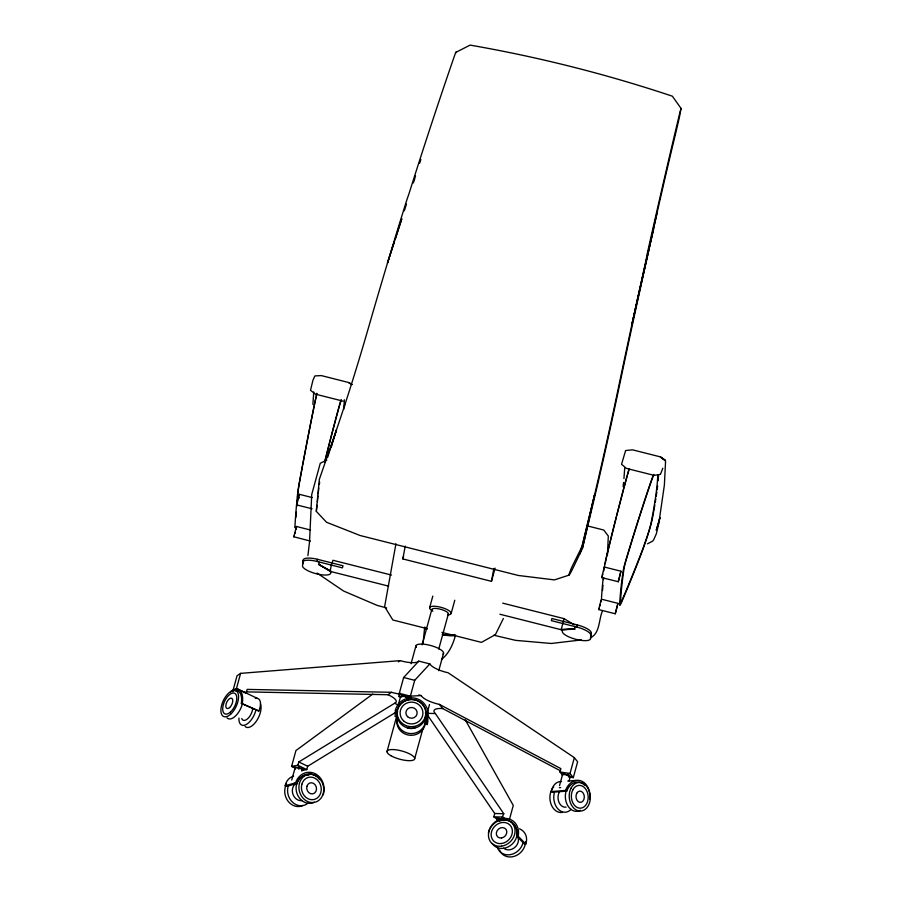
<?xml version="1.0" encoding="UTF-8"?>
<svg xmlns="http://www.w3.org/2000/svg" width="902" height="902" viewBox="0 0 902 902"><rect width="100%" height="100%" fill="white"/><g stroke="black" fill="none" stroke-linecap="round" stroke-linejoin="round"><path stroke-width="1.35" d="M423.106 642.889L424.695 627.082A15.965 3.146 13.4 0 0 425.902 629.01M653.657 228.882A474.238 20.622 -78 0 0 619.122 387.082A224.88 9.775 -78 0 1 593.099 503.62L582.388 548.54L572.24 569.681A12.245 1.263 -66.7 0 1 568.937 575.16L554.437 579.896L518.368 575.476L360.101 535.506L326.501 522.247L316.298 511.333L319.342 479.345L336.502 429.747A203.536 16.924 -73.7 0 0 368.929 326.141A476.403 39.598 -73.7 0 1 387.488 263.023A473.11 39.327 -73.7 0 1 406.52 200.92L409.294 192.757A547.83 45.54 -73.7 0 1 454.653 55.349A10.339 0.857 -73.7 0 1 455.792 52.406L470.089 45.1C538.607 57.029 606.381 74.144 672.351 96.187L681.044 108.398L679.601 116.279A65.418 2.841 -78 0 1 675.17 135.368M313.749 391.953L312.881 404.31M302.655 562.284A14.601 4.318 15.3 0 1 316.985 561.45L342.41 567.865L342.985 565.757L317.56 559.33A14.601 4.318 15.3 0 0 303.23 560.176L302.497 565.813A14.601 4.318 15.3 0 0 316.422 573.796A14.601 4.318 15.3 0 0 330.741 572.95L330.786 572.071A12.56 3.721 15.3 0 1 331.372 571.316M303.072 563.705L303.23 560.176M405.099 700.967A14.872 14.601 -5.1 0 1 425.868 717.766L425.575 724.103L427.255 724.531L427.548 718.195A16.597 16.304 -5.1 0 0 415.664 698.34A16.597 16.304 -5.1 0 0 395.414 710.077L395.121 716.413L396.801 716.842L397.094 710.505A14.872 14.601 -5.1 0 1 403.949 701.564M495.085 568.136L491.477 581.328L402.844 558.936L405.235 546.071M429.859 663.917L414.706 680.311L410.376 696.141L399.146 696.626L399.304 693.334L403.634 677.515L418.787 661.121L429.859 663.917A17.431 5.153 15.3 0 0 448.102 672.757L574.348 757.657L577.618 761.807L573.289 777.637L568.271 776.881M410.275 698.328L410.376 696.141L399.304 693.334L409.136 698.813M491.477 581.328L493.868 568.452M561.326 628.965A12.56 3.721 15.3 0 1 562.329 630.543L562.284 631.434A14.601 4.318 15.3 0 0 576.209 639.405A14.601 4.318 15.3 0 0 590.528 638.56L591.272 632.922A14.601 4.318 15.3 0 0 577.348 624.951L551.923 618.524L551.347 620.644L576.773 627.059A14.601 4.318 15.3 0 1 590.697 635.042M590.528 638.56L591.272 632.922M607.407 555.508L608.309 536.025L603.754 530.038L587.777 526.001M624.714 468.183L623.936 478.545M317.391 501.771L317.978 495.987M317.03 505.233L316.298 511.333M318.214 493.687L318.801 487.914M623.113 486.573L623.553 482.457M563.998 619.539L564.032 618.637L502.741 603.156M299.419 495.221L299.464 494.341L312.25 497.566M296.42 527.354L296.465 526.486L310.525 530.026M319.037 562.183L318.97 564.697L330.448 570.763M298.246 490.203L299.137 484.453A29.236 1.297 -79.2 0 1 299.87 480.338M675.17 135.368A311.122 13.53 -78 0 0 657.107 212.669L631.851 324.743A476.403 20.712 -78 0 0 618.141 389.078A203.536 8.851 -78 0 1 594.553 494.939L582.388 548.54M605.242 563.773L605.287 563.412A11.422 0.722 -75.8 0 1 605.659 561.236M456.265 52.62L456.277 51.639M574.901 626.304L574.698 629.032L561.202 629.731L499.911 614.239M307.909 555.632L309.533 541.91L311.731 494.476L320.266 463.267L326.795 460.088M319.319 484.487L319.669 482.187M604.114 568.812L604.317 567.02L620.937 571.214L618.344 581.711L601.611 577.607L604.317 567.02M296.025 529.384L296.262 528.256M600.879 602.062L601.115 600.924M657.107 212.669L631.851 324.743A473.11 20.566 -78 0 1 645.776 261.354L647.411 252.898A547.83 23.813 -78 0 1 679.95 112.254L681.044 108.398M298.72 498.603L299.024 497.295M603.573 571.282L603.878 569.963M580.076 553.828L594.553 494.927L582.388 545.789L572.499 565.723A6.912 0.71 -66.7 0 0 570.865 569.354L569.297 573.616A7.723 0.789 -66.7 0 0 568.925 575.194M602.423 611.071C598.601 619.73 600.157 633.148 590.483 637.782M295.044 533.375L295.394 532.033M599.898 606.043L600.247 604.712M240.608 673.366L237.034 675.79L232.705 691.608L236.29 689.184L240.608 673.366L400.15 660.647A17.431 5.153 15.3 0 0 418.787 661.121M243.529 692.499L246.235 692.725L247.148 689.399L391.491 692.296A17.431 5.153 15.3 0 0 399.687 694.021M316.985 561.45L317.56 559.33M291.741 780.05L294.965 768.267M398.447 705.105L394.648 703.267L298.81 761.964L297.908 765.291L299.182 767.985L298.844 769.248M395.132 712.704L307.683 766.26L306.77 769.586L301.73 770.466M395.933 543.771L384.635 606.64L392.832 619.99L426.917 628.593M402.844 558.936L403.566 556.297M399.146 696.626L400.06 693.3M398.03 705.826L400.544 696.671M387.003 751.625L396.632 716.459M411.053 663.714L415.867 646.125M429.589 607.858L432.813 596.098M422.147 644.817L431.765 609.651M410.534 698.317L411.132 696.096L421.2 695.566A17.431 5.153 15.3 0 0 439.443 704.406L560.886 768.639L559.973 771.965L562.431 775.077M438.767 649.012L448.384 613.845M451.192 613.315L454.777 600.247M414.706 758.616L422.846 728.861M426.917 713.989L429.499 704.518M438.755 670.705L443.558 653.116M427.097 714.474L494.736 813.503L493.822 816.829L497.859 819.636M427.604 713.358L435.362 713.55L503.79 813.739L501.377 819.05L493.822 816.829L502.876 817.065L504.894 818.464M509.303 819.963L513.272 805.452L465.274 719.83M576.773 627.059L577.348 624.951M559.544 785.586L562.408 775.122M574.348 757.657L570.019 773.476L566.636 774.795M569.094 780.929L570.165 777.005M602.513 575.262L602.874 574.022M331.271 446.941L336.502 429.747L327.663 457.28M660.647 473.877L662.823 468.183M455.6 634.884C453.142 644.051 449.196 653.386 441.54 659.407M401.728 218.836L387.488 263.023L394.411 241.657M404.322 210.809L406.475 204.111M414.243 180.017L415.54 175.991M419.678 163.161L420.862 159.485M395.279 238.996L401.773 218.96M297.344 503.632L296.758 504.928L299.464 494.341M294.379 535.619L293.905 536.803L310.412 541.087M602.198 576.299L601.724 577.517M599.232 608.286L598.646 609.572L601.318 599.153L617.938 603.348L615.265 613.766L598.646 609.572M561.54 629.134L561.202 629.731L564.032 618.637L574.089 624.714M503.361 618.535L495.423 634.625L481.454 642.371L441.912 632.381M391.513 575.07L332.939 560.277L331.226 565.509L330.109 571.361L388.683 586.153M296.465 526.486L293.793 536.893M620.937 571.214L618.231 581.801M617.938 603.348L615.265 613.766M372.785 694.055L295.935 750.565L291.605 766.384L295.405 768.222M398.368 661.865L400.15 660.647M246.37 691.879L387.916 694.72L391.491 692.296M647.489 543.827L652.732 541.065L653.736 539.655L656.318 533.871L658.821 523.385L664.379 485.084L665.575 461.114L660.275 456.84L632.573 449.85L625.627 450.515L621.546 464.305L626.416 468.386L654.119 475.377L660.388 474.351M317.008 776.881A14.872 13.18 86.8 0 0 296.995 783.466L286.588 786.386L285.145 785.755L295.563 782.835A16.597 14.725 86.8 0 1 314.516 773.397A16.597 14.725 86.8 0 1 323.153 794.876M235.253 690.707A14.872 7.802 -72.4 0 1 241.341 703.368L258.84 711.013A16.597 7.487 -57 0 0 255.266 698.407M258.84 711.013L241.341 703.368M581.429 639.924L551.269 643.476L515.628 640.364L493.89 635.245M567.786 781.064L576.074 780.433M561.518 781.594A16.597 11.512 76.6 0 0 551.359 791.55L565.543 790.468A16.597 12.729 -84.5 0 1 581.023 780.873A16.597 12.729 -84.5 0 1 589.604 799.082M584.496 785.123A14.872 11.399 -84.5 0 0 566.738 791.144L552.565 792.215L551.359 791.55M574.698 629.032L561.337 629.619L574.721 629.235M494.736 813.503L503.79 813.739M516.609 836.03L518.165 836.21L525.81 844.047L524.265 843.866L516.609 836.03A14.872 13.124 -56.6 0 0 502.786 820.222M343.064 401.131L315.362 394.14L310.502 390.284L312.904 380.373L314.866 375.92L321.337 375.593L349.367 382.696M296.758 504.928L312.092 508.796M403.634 677.515L414.706 680.311M418.742 694.946L421.2 695.566M395.414 710.077L397.094 710.505M425.868 717.766L427.548 718.195M386.642 607.948L377.149 605.389L343.549 591.013L317.087 573.063M236.29 689.184L246.235 692.725M295.563 782.835L296.995 783.466M237.857 689.117L257.498 698.43M298.81 761.964L307.683 766.26M439.443 704.406L442.724 708.566L560.435 770.827M565.543 790.468L566.738 791.144M351.893 384.489L348.848 382.64L351.983 384.556M591.114 636.451A14.601 4.318 15.3 0 1 590.573 637.477M401.029 697.404A4.003 1.184 15.3 0 1 403.465 696.22A4.003 1.184 15.3 0 1 408.29 698.622M425.496 717.101A14.872 13.507 6.2 0 1 425.969 719.435M426.037 720.608A14.872 13.507 6.2 0 1 425.575 724.103M427.165 716.718A16.597 15.086 6.2 0 1 427.255 724.531M425.259 717.53A14.308 13.643 2.6 0 1 410.658 733.574A14.308 13.643 2.6 0 1 397.342 716.436M425.417 721.634A14.308 13.643 2.6 0 1 409.339 735.198A14.308 13.643 2.6 0 1 397.263 718.172M425.496 712.343A14.308 13.643 2.6 0 1 410.906 728.376A14.308 13.643 2.6 0 1 397.579 711.25M415.901 727.35A9.302 8.862 2.6 0 1 406.599 727.373M230.495 692.082A16.597 8.704 -72.4 0 1 242.311 703.177M255.807 710.562A14.308 7.047 -64.6 0 1 245.592 724.836A14.308 7.047 -64.6 0 1 238.929 718.082M260.498 703.831A14.308 7.047 -64.6 0 1 256.45 721.048A14.308 7.047 -64.6 0 1 245.085 726.448M242.3 704.158A14.308 7.047 -64.6 0 1 227.067 717.913M252.752 708.611A9.302 4.578 -64.6 0 1 247.667 718.725A9.302 4.578 -64.6 0 1 241.713 718.578M295.45 769.011A4.003 1.184 15.3 0 1 296.657 767.703A4.003 1.184 15.3 0 1 301.843 769.226A4.003 1.184 15.3 0 1 301.539 770.804M297.153 783.872A4.003 1.184 15.3 0 1 294.199 783.252M285.145 785.755A16.597 13.507 64.1 0 1 293.59 776.137M317.921 777.682A14.872 13.18 86.8 0 1 319.533 779.565M303.004 805.396A14.308 12.267 74.3 0 1 288.076 801.224A14.308 12.267 74.3 0 1 286.588 783.973M307.661 803.411A14.308 12.267 74.3 0 1 292.97 802.611A14.308 12.267 74.3 0 1 288.088 786.409M314.358 802.205A14.308 12.267 74.3 0 1 296.397 791.302A14.308 12.267 74.3 0 1 308.912 775.122M302.238 800.593A9.302 7.971 74.3 0 1 293.274 795.158A9.302 7.971 74.3 0 1 294.875 784.278M497.453 819.884A4.003 1.184 15.3 0 1 498.321 818.768A4.003 1.184 15.3 0 1 502.549 819.568M488.388 832.647A16.597 14.657 -56.6 0 1 506.698 818.486A16.597 14.657 -56.6 0 1 518.165 836.21M499.257 821.271A14.872 13.124 -56.6 0 1 501.591 820.47M519.518 828.814A16.597 13.44 -34.2 0 1 525.81 844.047M522.934 843.111A14.308 12.211 -44.3 0 1 509.946 854.713A14.308 12.211 -44.3 0 1 497.194 846.843M525.516 841.78A14.308 12.211 -44.3 0 1 514.343 856.314A14.308 12.211 -44.3 0 1 499.607 850.011M513.385 824.507A14.308 12.211 -44.3 0 1 511.829 844.407A14.308 12.211 -44.3 0 1 492.221 843.404M518.199 837.845A9.302 7.938 -44.3 0 1 514.039 848.027A9.302 7.938 -44.3 0 1 503.598 848.184M562.555 775.472A4.003 1.184 15.3 0 1 566.738 774.965A4.003 1.184 15.3 0 1 569.669 777.501M564.686 790.693A4.003 1.184 15.3 0 1 563.761 790.592M559.319 787.705A4.003 1.184 15.3 0 1 560.728 787.604M562.284 812.42A14.308 10.531 85.6 0 1 550.874 803.671A14.308 10.531 85.6 0 1 553.659 786.882M571.101 809.319A14.308 10.531 85.6 0 1 558.259 809.263A14.308 10.531 85.6 0 1 554.38 792.441M580.369 810.289A14.308 10.531 85.6 0 1 567.809 805.734A14.308 10.531 85.6 0 1 567.245 788.325M567.809 787.378A14.308 10.531 85.6 0 1 569.106 785.698M566.073 807.121A9.302 6.844 85.6 0 1 559.082 802.532A9.302 6.844 85.6 0 1 559.251 792.227M454.619 635.482A15.965 3.146 13.4 0 1 442.476 634.704M454.258 634.546A14.59 2.875 13.4 0 1 442.273 634.388M427.131 629.179A14.59 2.875 13.4 0 1 426.037 627.42M387.916 694.72A17.431 5.153 15.3 0 1 394.648 703.267M435.362 713.55A17.431 5.153 15.3 0 1 442.724 708.566M416.284 647.365A14.308 4.228 15.3 0 1 429.916 645.302A14.308 4.228 15.3 0 1 443.04 654.119M432.825 611.229A8.592 2.537 15.3 0 1 439.116 608.906A8.592 2.537 15.3 0 1 448.068 614.454M430.964 609.91A11.162 3.304 15.3 0 1 434.324 606.257A11.162 3.304 15.3 0 1 448.768 610.507A11.162 3.304 15.3 0 1 447.922 614.893M413.341 182.937A474.238 39.417 -73.7 0 1 414.537 179.205M324.833 461.835A177.457 11.23 -75.8 0 1 337.111 414.368A43.567 2.762 -75.8 0 1 341.294 399.597M344.316 399.766A318.259 20.148 -75.8 0 1 343.718 409.418M324.63 461.937A180.321 11.422 -75.8 0 1 337.1 413.691A46.464 2.943 -75.8 0 1 340.776 400.589M344.711 403.318A321.112 20.329 -75.8 0 1 344.429 406.847M316.794 393.283A46.464 2.063 -79.2 0 0 313.693 407.941A180.321 8.017 -79.2 0 0 300.501 476.211A32.145 1.432 -79.2 0 0 298.821 485.445A14.263 0.631 -79.2 0 0 297.671 493.033A516.677 22.956 -79.2 0 0 294.931 527.242A13.135 0.586 -79.2 0 0 295.349 526.892M295.879 517.41A513.373 22.809 -79.2 0 1 296.251 512.144M296.702 506.462A513.373 22.809 -79.2 0 1 297.243 500.385M297.547 497.205A513.373 22.809 -79.2 0 1 298.1 491.691M299.994 479.627A29.236 1.297 -79.2 0 1 300.524 476.786L301.742 470.201A177.457 7.881 -79.2 0 1 302.576 465.714M302.79 464.598A177.457 7.881 -79.2 0 1 313.693 408.606A43.567 1.939 -79.2 0 1 316.027 397.421M316.32 396.125A43.567 1.939 -79.2 0 1 316.873 393.622M616.438 516.959A177.457 11.23 -75.8 0 0 609.786 543.635L608.207 550.141A29.236 1.849 -75.8 0 0 607.689 552.25M616.72 515.843A177.457 11.23 -75.8 0 1 623.609 489.358M623.902 488.264A177.457 11.23 -75.8 0 1 625.345 482.841A43.567 2.762 -75.8 0 1 627.285 475.805M602.536 590.539A513.373 32.506 -75.8 0 1 602.953 585.274M603.472 579.614A513.373 32.506 -75.8 0 1 603.663 577.641M605.761 560.706A11.422 0.722 -75.8 0 1 606.403 557.718A29.236 1.849 -75.8 0 1 606.55 557.064M606.708 556.399A29.236 1.849 -75.8 0 1 607.52 552.949M627.668 474.452A43.567 2.762 -75.8 0 1 629.168 469.288M601.521 598.037A516.677 32.709 -75.8 0 1 603.055 579.163M604.261 568.474A516.677 32.709 -75.8 0 1 604.543 566.208A14.263 0.902 -75.8 0 1 605.986 558.676A32.145 2.041 -75.8 0 1 608.162 549.566A180.321 11.422 -75.8 0 1 625.334 482.175A46.464 2.943 -75.8 0 1 629.01 469.063M658.528 475.174A321.112 26.316 -72.5 0 1 658.133 480.743M657.614 485.75A321.112 26.316 -72.5 0 1 657.118 489.82M656.836 491.951A321.112 26.316 -72.5 0 1 656.194 496.427M655.833 498.761A321.112 26.316 -72.5 0 1 655.258 502.38M654.841 504.872A321.112 26.316 -72.5 0 1 654.401 507.431M654.176 508.728A321.112 26.316 -72.5 0 1 653.465 512.731M653.206 514.095A321.112 26.316 -72.5 0 1 652.146 519.699A19.066 1.567 -72.5 0 1 647.162 537.13A50.016 4.104 -72.5 0 1 640.037 557.008A314.697 25.786 -72.5 0 1 621.298 602.874A13.135 1.071 -72.5 0 1 619.663 604.938A516.677 42.349 -72.5 0 1 623.158 570.921A14.263 1.173 -72.5 0 1 624.917 563.479A32.145 2.638 -72.5 0 1 627.567 554.505A180.321 14.782 -72.5 0 1 648.662 488.219A46.464 3.811 -72.5 0 1 653.195 475.354M657.75 474.824A318.259 26.079 -72.5 0 1 652.371 516.327L651.143 522.653A16.202 1.33 -72.5 0 1 647.557 535.179L647.106 536.543A47.141 3.867 -72.5 0 1 640.397 555.249A311.697 25.549 -72.5 0 1 621.839 600.664L621.647 601.115A10.26 0.846 -72.5 0 1 620.553 602.311A513.373 42.078 -72.5 0 1 624.026 568.531L624.083 568.181A11.422 0.936 -72.5 0 1 625.436 562.544A29.236 2.39 -72.5 0 1 627.634 555.08L629.573 548.687A177.457 14.545 -72.5 0 1 648.685 488.895A43.567 3.574 -72.5 0 1 653.849 474.407M659.971 517.725L656.318 530.105L659.971 517.725M330.233 571.248L318.891 564.427L330.233 571.248M297.908 765.291L291.605 766.384L306.77 769.586L297.908 765.291M570.019 773.476L559.973 771.965L573.289 777.637L570.019 773.476M660.422 456.931L665.259 460.245L660.422 456.931M401.458 722.694A14.308 13.643 2.6 0 0 425.349 716.515A14.308 13.643 2.6 0 0 407.704 699.851A14.308 13.643 2.6 0 0 401.458 722.694M403.487 720.743A11.422 10.892 2.6 0 0 422.564 715.816A11.422 10.892 2.6 0 0 408.471 702.511A11.422 10.892 2.6 0 0 403.487 720.743M407.546 716.662A5.649 5.389 2.6 0 0 416.983 714.226A5.649 5.389 2.6 0 0 410.015 707.653A5.649 5.389 2.6 0 0 407.546 716.662M230.641 714.215A14.308 7.047 -64.6 0 0 236.888 691.383A14.308 7.047 -64.6 0 0 221.655 705.127A14.308 7.047 -64.6 0 0 230.641 714.215M230.45 712.073A11.422 5.626 -64.6 0 0 235.445 693.841A11.422 5.626 -64.6 0 0 223.29 704.823A11.422 5.626 -64.6 0 0 230.45 712.073M229.638 707.563A5.649 2.785 -64.6 0 0 232.107 698.543A5.649 2.785 -64.6 0 0 226.098 703.977A5.649 2.785 -64.6 0 0 229.638 707.563M299.441 783.218A14.308 12.267 74.3 0 0 314.167 802.419A14.308 12.267 74.3 0 0 320.413 779.576A14.308 12.267 74.3 0 0 299.441 783.218M301.843 784.266A11.422 9.798 74.3 0 0 313.592 799.6A11.422 9.798 74.3 0 0 318.575 781.357A11.422 9.798 74.3 0 0 301.843 784.266M306.928 786.273A5.649 4.848 74.3 0 0 312.735 793.861A5.649 4.848 74.3 0 0 315.204 784.841A5.649 4.848 74.3 0 0 306.928 786.273M501.602 846.155A14.308 12.211 -44.3 0 0 513.385 824.789A14.308 12.211 -44.3 0 0 490.305 828.126A14.308 12.211 -44.3 0 0 501.602 846.155M501.636 843.505A11.422 9.753 -44.3 0 0 511.039 826.446A11.422 9.753 -44.3 0 0 492.616 829.118A11.422 9.753 -44.3 0 0 501.636 843.505M501.489 837.992A5.649 4.826 -44.3 0 0 506.146 829.558A5.649 4.826 -44.3 0 0 497.036 830.877A5.649 4.826 -44.3 0 0 501.489 837.992M571.113 788.032A14.308 10.531 85.6 0 0 578.847 810.932A14.308 10.531 85.6 0 0 589.333 791.347A14.308 10.531 85.6 0 0 571.113 788.032M572.86 789.791A11.422 8.411 85.6 0 0 579.028 808.079A11.422 8.411 85.6 0 0 587.405 792.441A11.422 8.411 85.6 0 0 572.86 789.791M576.739 793.286A5.649 4.16 85.6 0 0 579.794 802.329A5.649 4.16 85.6 0 0 583.932 794.594A5.649 4.16 85.6 0 0 576.739 793.286M390.927 755.707A14.308 4.228 15.3 0 0 414.176 759.619A14.308 4.228 15.3 0 0 397.466 750.036A14.308 4.228 15.3 0 0 390.927 755.707"/></g></svg>
